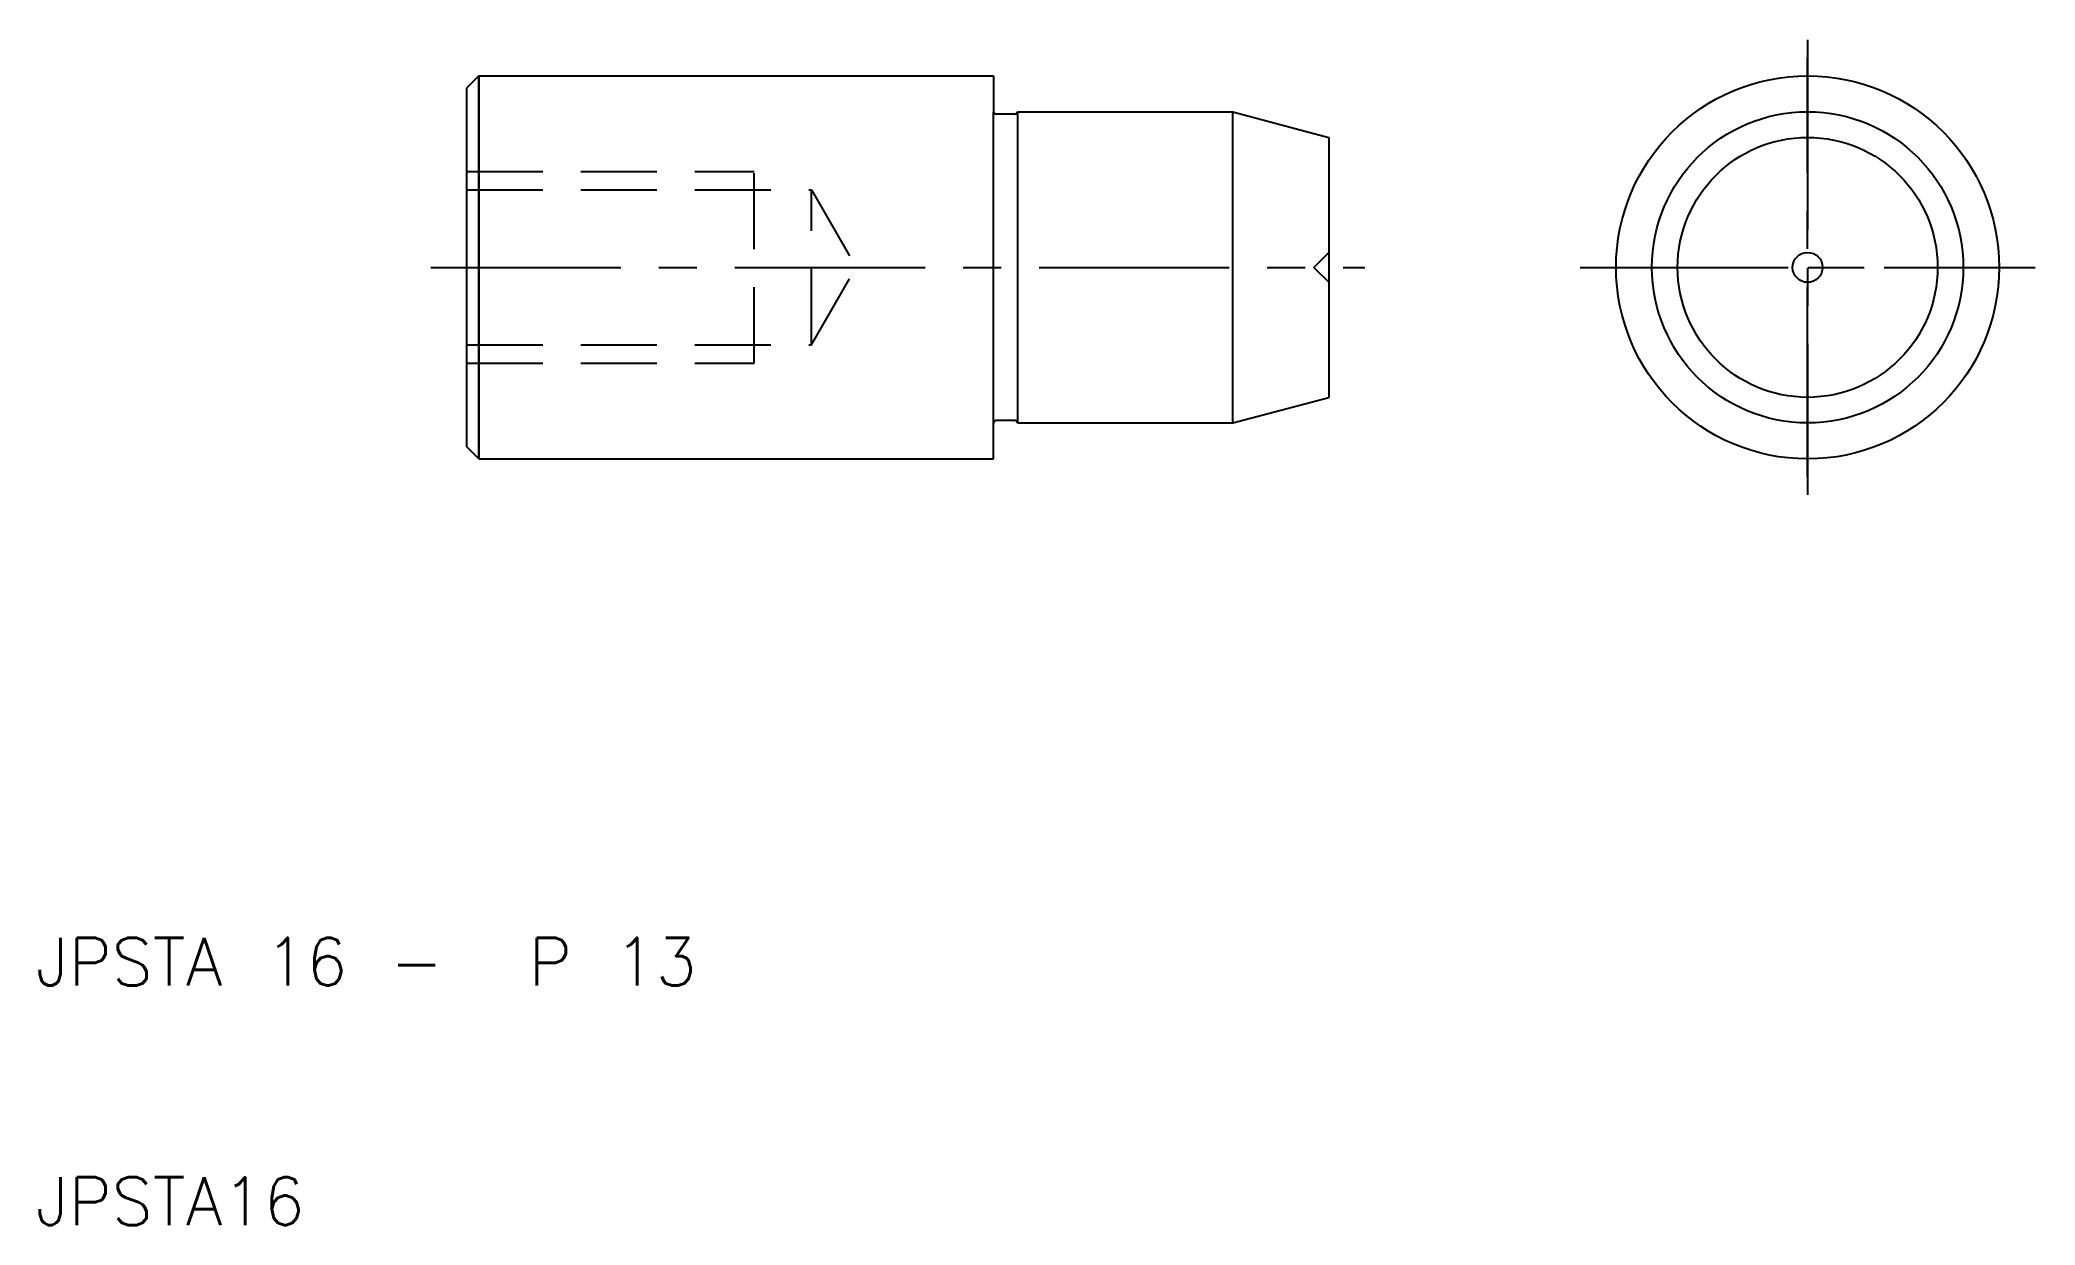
# Model space of a CAD drawing. Extents: x 10.2 to 93.5, y 10 to 59.5.
import ezdxf

# ---------------------------------------------------------------- set-up
doc = ezdxf.new("R2010")
doc.units = 0
doc.header["$LTSCALE"] = 0.25
doc.linetypes.add('CENTER', pattern=[50.8, 31.75, -6.35, 6.35, -6.35])
doc.linetypes.add('DASHED', pattern=[19.05, 12.7, -6.35])
doc.layers.get('0').update_dxf_attribs({"linetype": 'CONTINUOUS'})
doc.layers.add('CENTER', color=1, linetype='CENTER')
doc.styles.get("Standard").update_dxf_attribs({"font": 'txt.shx', "bigfont": 'extfont.shx'})

msp = doc.modelspace()

# ---------------------------------------------------------------- linework, layer by layer
for p, q in [((28.5, 58), (28, 57.5)), ((28, 42.5), (28, 57.5)), ((28.5, 58), (28.5, 42)), ((28.5, 42), (28.5, 58)), ((28.5, 58), (50, 58)), ((50, 58), (50, 56.5)), ((50, 43.5), (50, 56.5)), ((50.9, 56.4), (50.1, 56.4)), ((51, 56.5), (51, 43.5)), ((51, 56.5), (60, 56.5)), ((60, 56.5), (64, 55.428203)), ((60, 43.5), (60, 56.5)), ((64, 55.428203), (64, 44.571797)), ((60, 43.5), (64, 44.571797)), ((50, 42), (50, 43.5)), ((50.9, 43.6), (50.1, 43.6)), ((51, 43.5), (60, 43.5)), ((28.5, 42), (28, 42.5)), ((28.5, 42), (50, 42))]:
    msp.add_line(p, q)
at = {"color": 3, "linetype": 'DASHED'}
for p, q in [((28, 54), (40, 54)), ((40, 46), (40, 54)), ((28, 53.233), (42.4, 53.233)), ((42.4, 46.767), (42.4, 53.233)), ((42.4, 53.233), (44.266573, 50)), ((42.4, 46.767), (44.266573, 50)), ((63.375, 50), (64, 50.625)), ((63.375, 50), (64, 49.375)), ((28, 46.767), (42.4, 46.767)), ((28, 46), (40, 46))]:
    msp.add_line(p, q, dxfattribs=at)
for radius in [8, 8, 6.5, 5.428203, 0.625]:
    msp.add_circle((84, 50), radius)
for centre, start, end in [((50.1, 56.5), 180, 270), ((50.9, 56.5), 270, 0), ((50.1, 43.5), 90, 180), ((50.9, 43.5), 0, 90)]:
    msp.add_arc(centre, 0.1, start, end)
at = {"layer": 'CENTER', "color": 1, "linetype": 'CENTER'}
for p, q in [((84, 59.5), (84, 40.5)), ((84, 41.25), (84, 58.75)), ((26.5, 50), (65.5, 50)), ((74.5, 50), (93.5, 50)), ((75.25, 50), (92.75, 50))]:
    msp.add_line(p, q, dxfattribs=at)

# ---------------------------------------------------------------- texts
for s, p in [('JPSTA 16 -  P 13', (10, 20)), ('JPSTA16', (10, 10))]:
    msp.add_text(s, height=2).set_placement(p)

doc.saveas('drawing.dxf')
